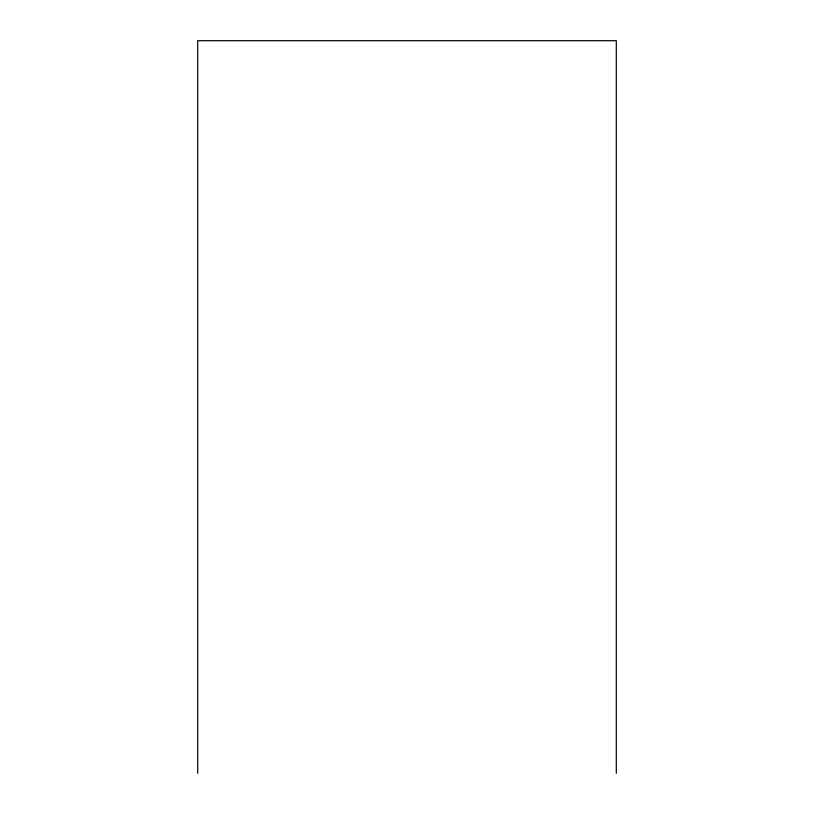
<?xml version="1.0" encoding="UTF-8"?>
<svg xmlns="http://www.w3.org/2000/svg" width="814" height="814" viewBox="0 0 814 814"><rect width="100%" height="100%" fill="white"/><g stroke="black" fill="none" stroke-linecap="round" stroke-linejoin="round"><path stroke-width="1.22" d="M616.3 773.3L616.3 40.7L197.7 40.7L197.7 773.3"/></g></svg>
